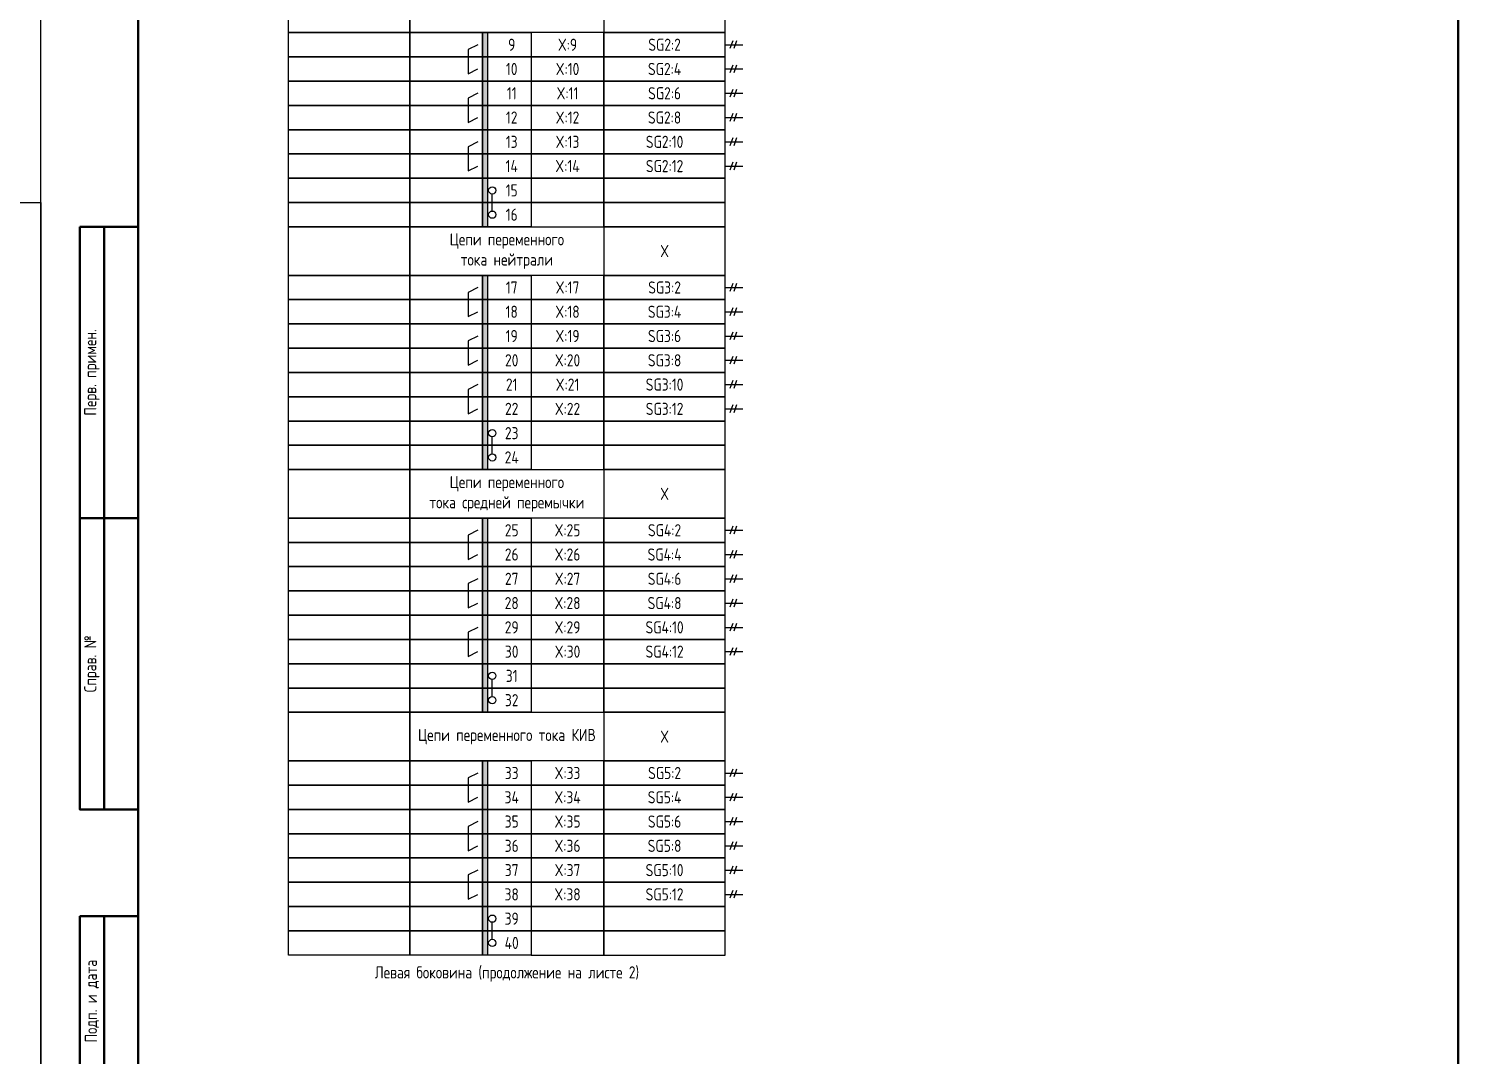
# Model space of a CAD drawing. Header units: millimetres. Extents: x -1117 to 4405, y -90 to 586.
# Drawn here: x 1257.5 to 1554.5, y 121.4 to 332.8 of the extents above; entities that cross this region are included whole.
import ezdxf

# ---------------------------------------------------------------- set-up
doc = ezdxf.new("R2010")
doc.units = ezdxf.units.MM
doc.styles.add('Gost_type_A', font='GOST_A.TTF')

# ---------------------------------------------------------------- blocks, each defined once
blk = doc.blocks.new('Формат_А3')
blk.add_lwpolyline([(-420, 297), (0, 297), (0, 0), (-420, 0)], close=True)
blk = doc.blocks.new('Штамп левый верхний')
at = {"lineweight": 50}
for points in [[(-12, 0), (-7, 0), (-7, -60), (-12, -60)], [(-7, 0), (0, 0), (0, -60), (-7, -60)], [(-12, -60), (-7, -60), (-7, -120), (-12, -120)], [(-7, -60), (0, -60), (0, -120), (-7, -120)]]:
    blk.add_lwpolyline(points, close=True, dxfattribs=at)
at = {"char_height": 2.5, "width": 60, "attachment_point": 5, "rotation": 90, "style": 'Gost_type_A'}
for s, insert in [('Перв. примен.', (-9.5, -30)), ('Справ. №', (-9.5, -90))]:
    blk.add_mtext(s, dxfattribs=dict(at, insert=insert))
blk = doc.blocks.new('Штамп левый нижний')
at = {"lineweight": 50}
for points in [[(-12, 145), (-7, 145), (-7, 110), (-12, 110)], [(-7, 145), (0, 145), (0, 110), (-7, 110)], [(-12, 110), (-7, 110), (-7, 85), (-12, 85)], [(-7, 110), (0, 110), (0, 85), (-7, 85)], [(-12, 85), (-7, 85), (-7, 60), (-12, 60)], [(-7, 85), (0, 85), (0, 60), (-7, 60)], [(-12, 60), (-7, 60), (-7, 25), (-12, 25)], [(-7, 60), (0, 60), (0, 25), (-7, 25)], [(-12, 25), (-7, 25), (-7, 0), (-12, 0)], [(-7, 25), (0, 25), (0, 0), (-7, 0)]]:
    blk.add_lwpolyline(points, close=True, dxfattribs=at)
at = {"char_height": 2.5, "attachment_point": 5, "rotation": 90, "style": 'Gost_type_A'}
for s, insert, width in [('Подп. и дата', (-9.5, 127.5), 35), ('Инв. № дубл.', (-9.5, 97.5), 25), ('Взам. инв. №', (-9.5, 72.5), 25), ('Подп. и дата', (-9.5, 42.5), 35), ('Инв. N подл.', (-9.5, 12.5), 25)]:
    blk.add_mtext(s, dxfattribs=dict(at, insert=insert, width=width))

msp = doc.modelspace()

# ---------------------------------------------------------------- hatches: boundary and pattern name
h = msp.add_hatch(color=256)
h.dxf.hatch_style = 1
h.paths.add_polyline_path([(1352, 332), (1351, 332), (1351, 292), (1352, 292)])
h = msp.add_hatch(color=256)
h.dxf.hatch_style = 1
h.paths.add_polyline_path([(1352, 282), (1351, 282), (1351, 242), (1352, 242)])
h = msp.add_hatch(color=256)
h.dxf.hatch_style = 1
h.paths.add_polyline_path([(1352, 232), (1351, 232), (1351, 192), (1352, 192)])
h = msp.add_hatch(color=256)
h.dxf.hatch_style = 1
h.paths.add_polyline_path([(1352, 182), (1351, 182), (1351, 142), (1352, 142)])

# ---------------------------------------------------------------- linework, layer by layer
for p, q in [((1402.54, 330.31), (1401.96, 328.69)), ((1403.33, 330.31), (1402.75, 328.69)), ((1401, 329.5), (1404.62, 329.5)), ((1401, 324.5), (1404.62, 324.5)), ((1402.54, 325.31), (1401.96, 323.69)), ((1403.33, 325.31), (1402.75, 323.69)), ((1401, 319.5), (1404.62, 319.5)), ((1402.54, 320.31), (1401.96, 318.69)), ((1403.33, 320.31), (1402.75, 318.69)), ((1402.54, 315.31), (1401.96, 313.69)), ((1403.33, 315.31), (1402.75, 313.69)), ((1401, 314.5), (1404.62, 314.5)), ((1401, 309.5), (1404.62, 309.5)), ((1402.54, 310.31), (1401.96, 308.69)), ((1403.33, 310.31), (1402.75, 308.69)), ((1401, 304.5), (1404.62, 304.5)), ((1402.54, 305.31), (1401.96, 303.69)), ((1403.33, 305.31), (1402.75, 303.69)), ((1353, 295.25), (1353, 298.75)), ((1401, 279.5), (1404.62, 279.5)), ((1402.54, 280.31), (1401.96, 278.69)), ((1403.33, 280.31), (1402.75, 278.69)), ((1401, 274.5), (1404.62, 274.5)), ((1402.54, 275.31), (1401.96, 273.69)), ((1403.33, 275.31), (1402.75, 273.69)), ((1402.54, 270.31), (1401.96, 268.69)), ((1403.33, 270.31), (1402.75, 268.69)), ((1401, 269.5), (1404.62, 269.5)), ((1401, 264.5), (1404.62, 264.5)), ((1402.54, 265.31), (1401.96, 263.69)), ((1403.33, 265.31), (1402.75, 263.69)), ((1401, 259.5), (1404.62, 259.5)), ((1402.54, 260.31), (1401.96, 258.69)), ((1403.33, 260.31), (1402.75, 258.69)), ((1401, 254.5), (1404.62, 254.5)), ((1402.54, 255.31), (1401.96, 253.69)), ((1403.33, 255.31), (1402.75, 253.69)), ((1353, 245.25), (1353, 248.75)), ((1401, 229.5), (1404.62, 229.5)), ((1402.54, 230.31), (1401.96, 228.69)), ((1403.33, 230.31), (1402.75, 228.69)), ((1401, 224.5), (1404.62, 224.5)), ((1402.54, 225.31), (1401.96, 223.69)), ((1403.33, 225.31), (1402.75, 223.69)), ((1402.54, 220.31), (1401.96, 218.69)), ((1403.33, 220.31), (1402.75, 218.69)), ((1401, 219.5), (1404.62, 219.5)), ((1401, 214.5), (1404.62, 214.5)), ((1402.54, 215.31), (1401.96, 213.69)), ((1403.33, 215.31), (1402.75, 213.69)), ((1401, 209.5), (1404.62, 209.5)), ((1402.54, 210.31), (1401.96, 208.69)), ((1403.33, 210.31), (1402.75, 208.69)), ((1402.54, 205.31), (1401.96, 203.69)), ((1403.33, 205.31), (1402.75, 203.69)), ((1401, 204.5), (1404.62, 204.5)), ((1353, 195.25), (1353, 198.75)), ((1401, 179.5), (1404.62, 179.5)), ((1402.54, 180.31), (1401.96, 178.69)), ((1403.33, 180.31), (1402.75, 178.69)), ((1402.54, 175.31), (1401.96, 173.69)), ((1403.33, 175.31), (1402.75, 173.69)), ((1401, 174.5), (1404.62, 174.5)), ((1401, 169.5), (1404.62, 169.5)), ((1402.54, 170.31), (1401.96, 168.69)), ((1403.33, 170.31), (1402.75, 168.69)), ((1401, 164.5), (1404.62, 164.5)), ((1402.54, 165.31), (1401.96, 163.69)), ((1403.33, 165.31), (1402.75, 163.69)), ((1401, 159.5), (1404.62, 159.5)), ((1402.54, 160.31), (1401.96, 158.69)), ((1403.33, 160.31), (1402.75, 158.69)), ((1401, 154.5), (1404.62, 154.5)), ((1402.54, 155.31), (1401.96, 153.69)), ((1403.33, 155.31), (1402.75, 153.69)), ((1353, 145.25), (1353, 148.75))]:
    msp.add_line(p, q)
for points in [[(1557, 420), (1557, 0), (1260, 0), (1260, 420)], [(1311, 342), (1336, 342), (1336, 332), (1311, 332)], [(1336, 342), (1376, 342), (1376, 332), (1336, 332)], [(1401, 342), (1376, 342), (1376, 332), (1401, 332)], [(1311, 332), (1336, 332), (1336, 327), (1311, 327)], [(1336, 332), (1351, 332), (1351, 327), (1336, 327)], [(1351, 332), (1361, 332), (1361, 327), (1351, 327)], [(1376, 332), (1361, 332), (1361, 327), (1376, 327)], [(1401, 332), (1376, 332), (1376, 327), (1401, 327)], [(1311, 327), (1336, 327), (1336, 322), (1311, 322)], [(1336, 327), (1351, 327), (1351, 322), (1336, 322)], [(1351, 327), (1361, 327), (1361, 322), (1351, 322)], [(1376, 327), (1361, 327), (1361, 322), (1376, 322)], [(1401, 327), (1376, 327), (1376, 322), (1401, 322)], [(1311, 322), (1336, 322), (1336, 317), (1311, 317)], [(1336, 322), (1351, 322), (1351, 317), (1336, 317)], [(1351, 322), (1361, 322), (1361, 317), (1351, 317)], [(1376, 322), (1361, 322), (1361, 317), (1376, 317)], [(1401, 322), (1376, 322), (1376, 317), (1401, 317)], [(1311, 317), (1336, 317), (1336, 312), (1311, 312)], [(1336, 317), (1351, 317), (1351, 312), (1336, 312)], [(1351, 317), (1361, 317), (1361, 312), (1351, 312)], [(1376, 317), (1361, 317), (1361, 312), (1376, 312)], [(1401, 317), (1376, 317), (1376, 312), (1401, 312)], [(1311, 312), (1336, 312), (1336, 307), (1311, 307)], [(1336, 312), (1351, 312), (1351, 307), (1336, 307)], [(1351, 312), (1361, 312), (1361, 307), (1351, 307)], [(1376, 312), (1361, 312), (1361, 307), (1376, 307)], [(1401, 312), (1376, 312), (1376, 307), (1401, 307)], [(1311, 307), (1336, 307), (1336, 302), (1311, 302)], [(1336, 307), (1351, 307), (1351, 302), (1336, 302)], [(1351, 307), (1361, 307), (1361, 302), (1351, 302)], [(1376, 307), (1361, 307), (1361, 302), (1376, 302)], [(1401, 307), (1376, 307), (1376, 302), (1401, 302)], [(1311, 302), (1336, 302), (1336, 297), (1311, 297)], [(1336, 302), (1351, 302), (1351, 297), (1336, 297)], [(1351, 302), (1361, 302), (1361, 297), (1351, 297)], [(1376, 302), (1361, 302), (1361, 297), (1376, 297)], [(1401, 302), (1376, 302), (1376, 297), (1401, 297)], [(1311, 297), (1336, 297), (1336, 292), (1311, 292)], [(1336, 297), (1351, 297), (1351, 292), (1336, 292)], [(1351, 297), (1361, 297), (1361, 292), (1351, 292)], [(1376, 297), (1361, 297), (1361, 292), (1376, 292)], [(1401, 297), (1376, 297), (1376, 292), (1401, 292)], [(1311, 292), (1336, 292), (1336, 282), (1311, 282)], [(1336, 292), (1376, 292), (1376, 282), (1336, 282)], [(1401, 292), (1376, 292), (1376, 282), (1401, 282)], [(1311, 282), (1336, 282), (1336, 277), (1311, 277)], [(1336, 282), (1351, 282), (1351, 277), (1336, 277)], [(1351, 282), (1361, 282), (1361, 277), (1351, 277)], [(1376, 282), (1361, 282), (1361, 277), (1376, 277)], [(1401, 282), (1376, 282), (1376, 277), (1401, 277)], [(1311, 277), (1336, 277), (1336, 272), (1311, 272)], [(1336, 277), (1351, 277), (1351, 272), (1336, 272)], [(1351, 277), (1361, 277), (1361, 272), (1351, 272)], [(1376, 277), (1361, 277), (1361, 272), (1376, 272)], [(1401, 277), (1376, 277), (1376, 272), (1401, 272)], [(1311, 272), (1336, 272), (1336, 267), (1311, 267)], [(1336, 272), (1351, 272), (1351, 267), (1336, 267)], [(1351, 272), (1361, 272), (1361, 267), (1351, 267)], [(1376, 272), (1361, 272), (1361, 267), (1376, 267)], [(1401, 272), (1376, 272), (1376, 267), (1401, 267)], [(1311, 267), (1336, 267), (1336, 262), (1311, 262)], [(1336, 267), (1351, 267), (1351, 262), (1336, 262)], [(1351, 267), (1361, 267), (1361, 262), (1351, 262)], [(1376, 267), (1361, 267), (1361, 262), (1376, 262)], [(1401, 267), (1376, 267), (1376, 262), (1401, 262)], [(1311, 262), (1336, 262), (1336, 257), (1311, 257)], [(1336, 262), (1351, 262), (1351, 257), (1336, 257)], [(1351, 262), (1361, 262), (1361, 257), (1351, 257)], [(1376, 262), (1361, 262), (1361, 257), (1376, 257)], [(1401, 262), (1376, 262), (1376, 257), (1401, 257)], [(1311, 257), (1336, 257), (1336, 252), (1311, 252)], [(1336, 257), (1351, 257), (1351, 252), (1336, 252)], [(1351, 257), (1361, 257), (1361, 252), (1351, 252)], [(1376, 257), (1361, 257), (1361, 252), (1376, 252)], [(1401, 257), (1376, 257), (1376, 252), (1401, 252)], [(1311, 252), (1336, 252), (1336, 247), (1311, 247)], [(1336, 252), (1351, 252), (1351, 247), (1336, 247)], [(1351, 252), (1361, 252), (1361, 247), (1351, 247)], [(1376, 252), (1361, 252), (1361, 247), (1376, 247)], [(1401, 252), (1376, 252), (1376, 247), (1401, 247)], [(1311, 247), (1336, 247), (1336, 242), (1311, 242)], [(1336, 247), (1351, 247), (1351, 242), (1336, 242)], [(1351, 247), (1361, 247), (1361, 242), (1351, 242)], [(1376, 247), (1361, 247), (1361, 242), (1376, 242)], [(1401, 247), (1376, 247), (1376, 242), (1401, 242)], [(1311, 242), (1336, 242), (1336, 232), (1311, 232)], [(1336, 242), (1376, 242), (1376, 232), (1336, 232)], [(1401, 242), (1376, 242), (1376, 232), (1401, 232)], [(1311, 232), (1336, 232), (1336, 227), (1311, 227)], [(1336, 232), (1351, 232), (1351, 227), (1336, 227)], [(1351, 232), (1361, 232), (1361, 227), (1351, 227)], [(1376, 232), (1361, 232), (1361, 227), (1376, 227)], [(1401, 232), (1376, 232), (1376, 227), (1401, 227)], [(1311, 227), (1336, 227), (1336, 222), (1311, 222)], [(1336, 227), (1351, 227), (1351, 222), (1336, 222)], [(1351, 227), (1361, 227), (1361, 222), (1351, 222)], [(1376, 227), (1361, 227), (1361, 222), (1376, 222)], [(1401, 227), (1376, 227), (1376, 222), (1401, 222)], [(1311, 222), (1336, 222), (1336, 217), (1311, 217)], [(1336, 222), (1351, 222), (1351, 217), (1336, 217)], [(1351, 222), (1361, 222), (1361, 217), (1351, 217)], [(1376, 222), (1361, 222), (1361, 217), (1376, 217)], [(1401, 222), (1376, 222), (1376, 217), (1401, 217)], [(1311, 217), (1336, 217), (1336, 212), (1311, 212)], [(1336, 217), (1351, 217), (1351, 212), (1336, 212)], [(1351, 217), (1361, 217), (1361, 212), (1351, 212)], [(1376, 217), (1361, 217), (1361, 212), (1376, 212)], [(1401, 217), (1376, 217), (1376, 212), (1401, 212)], [(1311, 212), (1336, 212), (1336, 207), (1311, 207)], [(1336, 212), (1351, 212), (1351, 207), (1336, 207)], [(1351, 212), (1361, 212), (1361, 207), (1351, 207)], [(1376, 212), (1361, 212), (1361, 207), (1376, 207)], [(1401, 212), (1376, 212), (1376, 207), (1401, 207)], [(1311, 207), (1336, 207), (1336, 202), (1311, 202)], [(1336, 207), (1351, 207), (1351, 202), (1336, 202)], [(1351, 207), (1361, 207), (1361, 202), (1351, 202)], [(1376, 207), (1361, 207), (1361, 202), (1376, 202)], [(1401, 207), (1376, 207), (1376, 202), (1401, 202)], [(1311, 202), (1336, 202), (1336, 197), (1311, 197)], [(1336, 202), (1351, 202), (1351, 197), (1336, 197)], [(1351, 202), (1361, 202), (1361, 197), (1351, 197)], [(1376, 202), (1361, 202), (1361, 197), (1376, 197)], [(1401, 202), (1376, 202), (1376, 197), (1401, 197)], [(1311, 197), (1336, 197), (1336, 192), (1311, 192)], [(1336, 197), (1351, 197), (1351, 192), (1336, 192)], [(1351, 197), (1361, 197), (1361, 192), (1351, 192)], [(1376, 197), (1361, 197), (1361, 192), (1376, 192)], [(1401, 197), (1376, 197), (1376, 192), (1401, 192)], [(1311, 192), (1336, 192), (1336, 182), (1311, 182)], [(1336, 192), (1376, 192), (1376, 182), (1336, 182)], [(1401, 192), (1376, 192), (1376, 182), (1401, 182)], [(1311, 182), (1336, 182), (1336, 177), (1311, 177)], [(1336, 182), (1351, 182), (1351, 177), (1336, 177)], [(1351, 182), (1361, 182), (1361, 177), (1351, 177)], [(1376, 182), (1361, 182), (1361, 177), (1376, 177)], [(1401, 182), (1376, 182), (1376, 177), (1401, 177)], [(1311, 177), (1336, 177), (1336, 172), (1311, 172)], [(1336, 177), (1351, 177), (1351, 172), (1336, 172)], [(1351, 177), (1361, 177), (1361, 172), (1351, 172)], [(1376, 177), (1361, 177), (1361, 172), (1376, 172)], [(1401, 177), (1376, 177), (1376, 172), (1401, 172)], [(1311, 172), (1336, 172), (1336, 167), (1311, 167)], [(1336, 172), (1351, 172), (1351, 167), (1336, 167)], [(1351, 172), (1361, 172), (1361, 167), (1351, 167)], [(1376, 172), (1361, 172), (1361, 167), (1376, 167)], [(1401, 172), (1376, 172), (1376, 167), (1401, 167)], [(1311, 167), (1336, 167), (1336, 162), (1311, 162)], [(1336, 167), (1351, 167), (1351, 162), (1336, 162)], [(1351, 167), (1361, 167), (1361, 162), (1351, 162)], [(1376, 167), (1361, 167), (1361, 162), (1376, 162)], [(1401, 167), (1376, 167), (1376, 162), (1401, 162)], [(1311, 162), (1336, 162), (1336, 157), (1311, 157)], [(1336, 162), (1351, 162), (1351, 157), (1336, 157)], [(1351, 162), (1361, 162), (1361, 157), (1351, 157)], [(1376, 162), (1361, 162), (1361, 157), (1376, 157)], [(1401, 162), (1376, 162), (1376, 157), (1401, 157)], [(1311, 157), (1336, 157), (1336, 152), (1311, 152)], [(1336, 157), (1351, 157), (1351, 152), (1336, 152)], [(1351, 157), (1361, 157), (1361, 152), (1351, 152)], [(1376, 157), (1361, 157), (1361, 152), (1376, 152)], [(1401, 157), (1376, 157), (1376, 152), (1401, 152)], [(1311, 152), (1336, 152), (1336, 147), (1311, 147)], [(1336, 152), (1351, 152), (1351, 147), (1336, 147)], [(1351, 152), (1361, 152), (1361, 147), (1351, 147)], [(1376, 152), (1361, 152), (1361, 147), (1376, 147)], [(1401, 152), (1376, 152), (1376, 147), (1401, 147)], [(1311, 147), (1336, 147), (1336, 142), (1311, 142)], [(1336, 147), (1351, 147), (1351, 142), (1336, 142)], [(1351, 147), (1361, 147), (1361, 142), (1351, 142)], [(1376, 147), (1361, 147), (1361, 142), (1376, 142)], [(1401, 147), (1376, 147), (1376, 142), (1401, 142)]]:
    msp.add_lwpolyline(points, close=True)
at = {"lineweight": 50}
msp.add_lwpolyline([(1552, 415), (1552, 5), (1280, 5), (1280, 415)], close=True, dxfattribs=at)
for points in [[(1351, 292), (1351, 332), (1352, 332), (1352, 292)], [(1350, 329.5), (1348, 328.5), (1348, 323.5), (1350, 324.5)], [(1350, 319.5), (1348, 318.5), (1348, 313.5), (1350, 314.5)], [(1350, 309.5), (1348, 308.5), (1348, 303.5), (1350, 304.5)], [(1350, 279.5), (1348, 278.5), (1348, 273.5), (1350, 274.5)], [(1351, 242), (1351, 282), (1352, 282), (1352, 242)], [(1350, 269.5), (1348, 268.5), (1348, 263.5), (1350, 264.5)], [(1350, 259.5), (1348, 258.5), (1348, 253.5), (1350, 254.5)], [(1351, 192), (1351, 232), (1352, 232), (1352, 192)], [(1350, 229.5), (1348, 228.5), (1348, 223.5), (1350, 224.5)], [(1350, 219.5), (1348, 218.5), (1348, 213.5), (1350, 214.5)], [(1350, 209.5), (1348, 208.5), (1348, 203.5), (1350, 204.5)], [(1351, 142), (1351, 182), (1352, 182), (1352, 142)], [(1350, 179.5), (1348, 178.5), (1348, 173.5), (1350, 174.5)], [(1350, 169.5), (1348, 168.5), (1348, 163.5), (1350, 164.5)], [(1350, 159.5), (1348, 158.5), (1348, 153.5), (1350, 154.5)]]:
    msp.add_lwpolyline(points)
for centre in [(1353, 299.5), (1353, 294.5), (1353, 249.5), (1353, 244.5), (1353, 199.5), (1353, 194.5), (1353, 149.5), (1353, 144.5)]:
    msp.add_circle(centre, 0.75)

# ---------------------------------------------------------------- block references
at = {"color": 1}
for name, p in [('Формат_А3', (1260, 0)), ('Штамп левый верхний', (1280, 292)), ('Штамп левый нижний', (1280, 5))]:
    msp.add_blockref(name, p, dxfattribs=at)

# ---------------------------------------------------------------- texts
at = {"ltscale": 10, "char_height": 2.5, "attachment_point": 5, "style": 'Gost_type_A'}
for s, insert, width in [('9', (1357, 329.5), 8), ('X:9', (1368.5, 329.5), 15), ('10', (1357, 324.5), 8), ('X:10', (1368.5, 324.5), 15), ('11', (1357, 319.5), 8), ('X:11', (1368.5, 319.5), 15), ('12', (1357, 314.5), 8), ('X:12', (1368.5, 314.5), 15), ('13', (1357, 309.5), 8), ('X:13', (1368.5, 309.5), 15), ('14', (1357, 304.5), 8), ('X:14', (1368.5, 304.5), 15), ('15', (1357, 299.5), 8), ('16', (1357, 294.5), 8), ('17', (1357, 279.5), 8), ('X:17', (1368.5, 279.5), 15), ('18', (1357, 274.5), 8), ('X:18', (1368.5, 274.5), 15), ('19', (1357, 269.5), 8), ('X:19', (1368.5, 269.5), 15), ('20', (1357, 264.5), 8), ('X:20', (1368.5, 264.5), 15), ('21', (1357, 259.5), 8), ('X:21', (1368.5, 259.5), 15), ('22', (1357, 254.5), 8), ('X:22', (1368.5, 254.5), 15), ('23', (1357, 249.5), 8), ('24', (1357, 244.5), 8), ('25', (1357, 229.5), 8), ('X:25', (1368.5, 229.5), 15), ('26', (1357, 224.5), 8), ('X:26', (1368.5, 224.5), 15), ('27', (1357, 219.5), 8), ('X:27', (1368.5, 219.5), 15), ('28', (1357, 214.5), 8), ('X:28', (1368.5, 214.5), 15), ('29', (1357, 209.5), 8), ('X:29', (1368.5, 209.5), 15), ('30', (1357, 204.5), 8), ('X:30', (1368.5, 204.5), 15), ('31', (1357, 199.5), 8), ('32', (1357, 194.5), 8), ('33', (1357, 179.5), 8), ('X:33', (1368.5, 179.5), 15), ('34', (1357, 174.5), 8), ('X:34', (1368.5, 174.5), 15), ('35', (1357, 169.5), 8), ('X:35', (1368.5, 169.5), 15), ('36', (1357, 164.5), 8), ('X:36', (1368.5, 164.5), 15), ('37', (1357, 159.5), 8), ('X:37', (1368.5, 159.5), 15), ('38', (1357, 154.5), 8), ('X:38', (1368.5, 154.5), 15), ('39', (1357, 149.5), 8), ('40', (1357, 144.5), 8)]:
    msp.add_mtext(s, dxfattribs=dict(at, insert=insert, width=width))
at = {"char_height": 2.5, "attachment_point": 5, "style": 'Gost_type_A'}
for s, insert, width in [('SG2:2', (1388.5, 329.5), 25), ('SG2:4', (1388.5, 324.5), 25), ('SG2:6', (1388.5, 319.5), 25), ('SG2:8', (1388.5, 314.5), 25), ('SG2:10', (1388.5, 309.5), 25), ('SG2:12', (1388.5, 304.5), 25), ('Цепи переменного \\Pтока нейтрали', (1356, 287), 40), ('X', (1388.5, 287), 25), ('SG3:2', (1388.5, 279.5), 25), ('SG3:4', (1388.5, 274.5), 25), ('SG3:6', (1388.5, 269.5), 25), ('SG3:8', (1388.5, 264.5), 25), ('SG3:10', (1388.5, 259.5), 25), ('SG3:12', (1388.5, 254.5), 25), ('Цепи переменного \\Pтока средней перемычки', (1356, 237), 40), ('X', (1388.5, 237), 25), ('SG4:2', (1388.5, 229.5), 25), ('SG4:4', (1388.5, 224.5), 25), ('SG4:6', (1388.5, 219.5), 25), ('SG4:8', (1388.5, 214.5), 25), ('SG4:10', (1388.5, 209.5), 25), ('SG4:12', (1388.5, 204.5), 25), ('Цепи переменного тока КИВ', (1356, 187), 40), ('X', (1388.5, 187), 25), ('SG5:2', (1388.5, 179.5), 25), ('SG5:4', (1388.5, 174.5), 25), ('SG5:6', (1388.5, 169.5), 25), ('SG5:8', (1388.5, 164.5), 25), ('SG5:10', (1388.5, 159.5), 25), ('SG5:12', (1388.5, 154.5), 25), ('Левая боковина (продолжение на листе 2)', (1356.02, 138.1), 90)]:
    msp.add_mtext(s, dxfattribs=dict(at, insert=insert, width=width))

doc.saveas('drawing.dxf')
